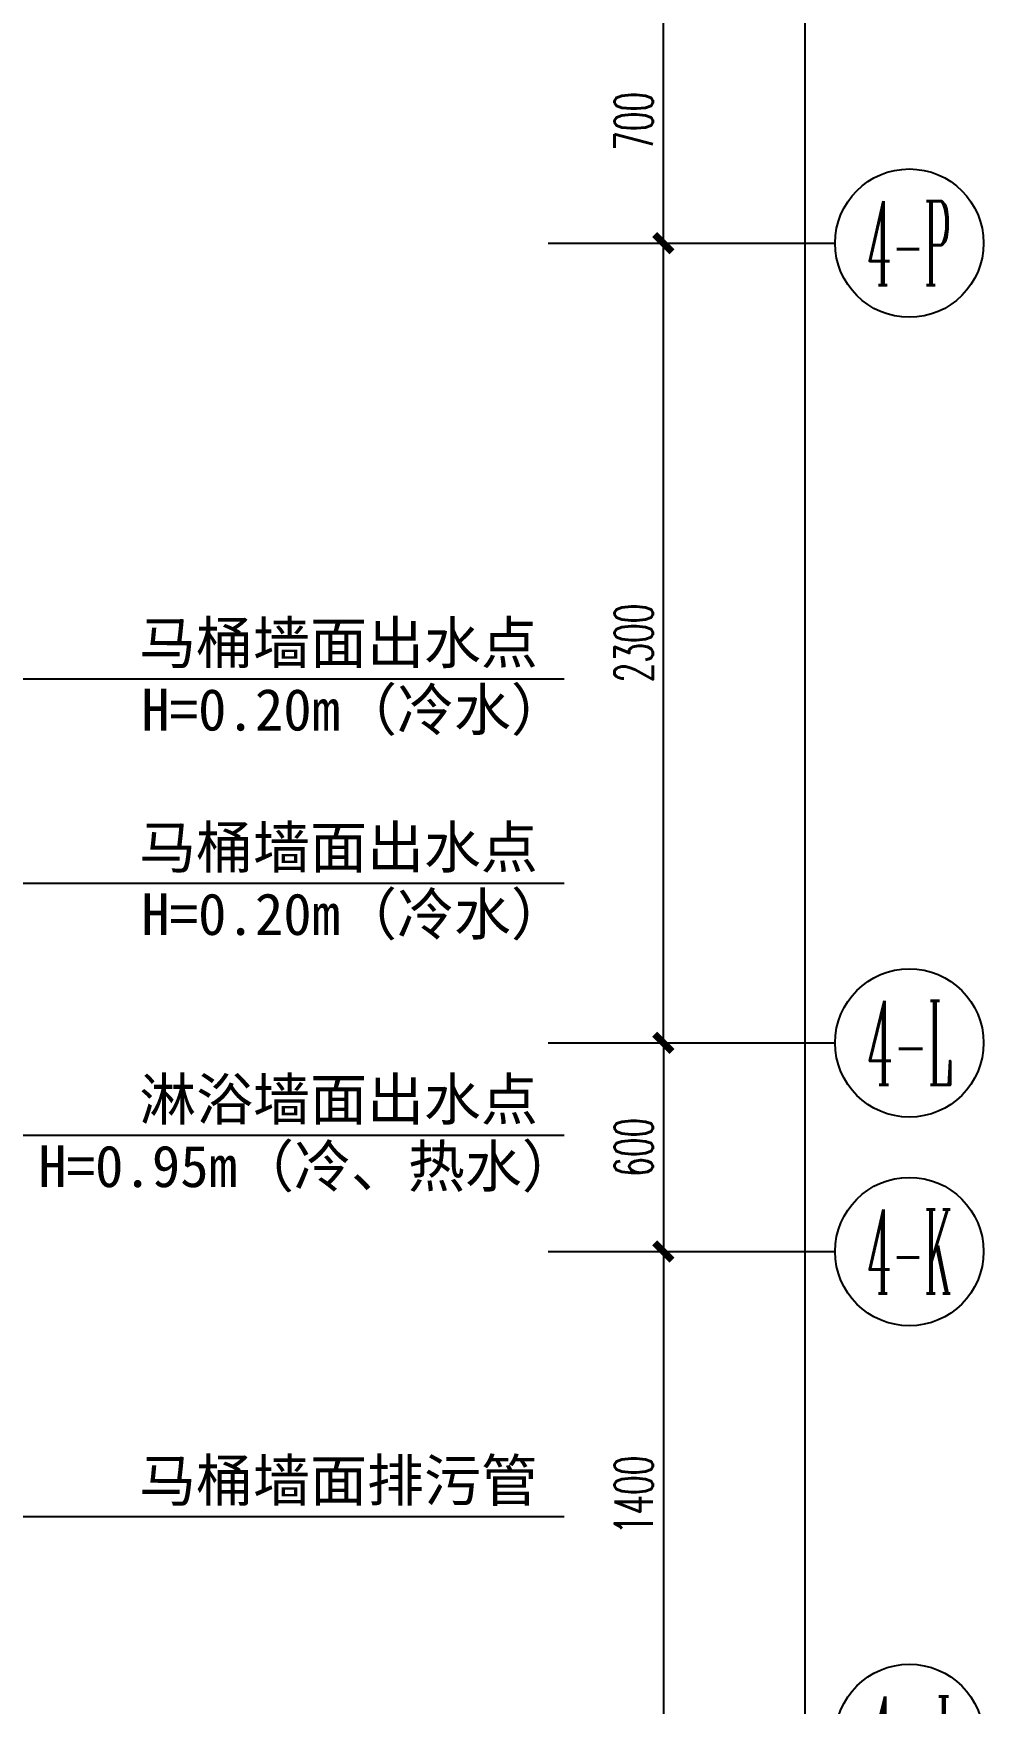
# Model space of a CAD drawing. Extents: x 184967 to 628822, y -100826 to 121332.
# Drawn here: x 406729 to 409459, y 39974 to 44777 of the extents above; entities that cross this region are included whole.
import ezdxf
from ezdxf.enums import TextEntityAlignment as Align

# ---------------------------------------------------------------- set-up
doc = ezdxf.new("R2010")
doc.units = 0
doc.header["$MEASUREMENT"] = 0
for name, color, linetype in [('AXIS_TEXT', 7, 'Continuous'), ('E-给水', 34, 'Continuous'), ('PUB_DIM', 3, 'Continuous')]:
    doc.layers.add(name, color=color, linetype=linetype)
doc.styles.add('_TCH_AXIS', font='COMPLEX', dxfattribs={"bigfont": 'GBCBIG'})
doc.styles.add('COMPLEX', font='COMPLEX')
doc.styles.get("Standard").update_dxf_attribs({"font": 'gbenor.shx', "bigfont": 'gbcbig.shx'})
doc.styles.add('尺寸标注', font='txt.shx', dxfattribs={"width": 0.6, "height": 110})
doc.styles.add('文字标注', font='')
doc.styles.get('文字标注').set_extended_font_data('SimSun')
doc.dimstyles.new('1-50', dxfattribs={"dimscale": 50, "dimtxt": 110, "dimasz": 1, "dimexe": 2, "dimexo": 2, "dimgap": 0.6, "dimtad": 1, "dimdec": 0, "dimrnd": 5, "dimtxsty": '尺寸标注', "dimblk": 'ARCHTICK', "dimcen": 2.5, "dimclrd": 251, "dimclre": 251, "dimclrt": 50, "dimadec": 0, "dimazin": 0, "dimtfac": 1, "dimtdec": 0, "dimtix": 1, "dimtmove": 2, "dimatfit": 3, "dimldrblk": 'DOT', "dimfxl": 0, "dimarcsym": 0})
doc.dimstyles.new('标注', dxfattribs={"dimtxt": 2.5, "dimasz": 1.5, "dimexe": 1.25, "dimexo": 0.625, "dimgap": 0, "dimtad": 1, "dimdsep": 46, "dimtxsty": 'Standard', "dimblk": 'z', "dimcen": 2.5, "dimadec": 0, "dimazin": 0, "dimtm": 1e-09, "dimtfac": 1, "dimtmove": 0, "dimatfit": 3, "dimldrblk": 'z', "dimfxl": 0, "dimarcsym": 0})

# ---------------------------------------------------------------- blocks, each defined once
blk = doc.blocks.new('z')
blk.add_line((0, 0), (-1, 0))
blk.add_lwpolyline([(-1.171, 1.173, 0.36, 0.21, 0), (0, 0, 0.21, 0.36, 0), (-1.171, -1.173, 0.36, 0.36, 0)], format="xyseb")
blk = doc.blocks.new('_ArchTick')
at = {"color": 0, "linetype": 'ByBlock', "const_width": 0.4}
blk.add_lwpolyline([(-0.5, -0.5), (0.5, 0.5)], dxfattribs=at)
blk = doc.blocks.new('*D1126')
at = {"layer": 'Defpoints', "color": 0, "linetype": 'ByBlock', "transparency": 16777216}
for p in [(408207.8, 44873.7), (408946.9, 44873.7), (408207.8, 33973.8)]:
    blk.add_point(p, dxfattribs=at)
at = {"layer": 'PUB_DIM', "color": 251, "lineweight": -2, "transparency": 16777216}
for p, q in [((408696.9, 44873.7), (409046.9, 44873.7)), ((408946.9, 33973.8), (408946.9, 44873.7)), ((408696.9, 33973.8), (409046.9, 33973.8))]:
    blk.add_line(p, q, dxfattribs=at)
at = {"layer": 'PUB_DIM', "color": 251, "linetype": 'ByBlock', "lineweight": -2, "transparency": 16777216, "xscale": 50, "yscale": 50, "zscale": 50}
for p, rotation in [((408946.9, 44873.7), 90), ((408946.9, 33973.8), 270)]:
    blk.add_blockref('_ArchTick', p, dxfattribs=dict(at, rotation=rotation))
at = {"layer": 'PUB_DIM', "color": 50, "linetype": 'ByBlock', "transparency": 16777216, "insert": (408861.9, 39423.8), "char_height": 110, "attachment_point": 5, "rotation": 90, "style": '尺寸标注'}
blk.add_mtext('10900', dxfattribs=at)
blk = doc.blocks.new('_Dot')
at = {"color": 0, "linetype": 'ByBlock', "lineweight": -2}
blk.add_line((-0.5, 0), (-1, 0), dxfattribs=at)
at = {"color": 0, "linetype": 'ByBlock', "const_width": 0.5}
blk.add_lwpolyline([(-0.25, 0, 1), (0.25, 0, 1)], format="xyb", close=True, dxfattribs=at)
blk = doc.blocks.new('_AXISO')
blk.add_circle((0, 0), 0.5)
at = {"layer": 'AXIS_TEXT', "style": 'COMPLEX', "width": 1.041667}
blk.add_attdef('A', text='', height=0.56, dxfattribs=at).set_placement((-0.25, -0.28), (0.25, -0.28), align=Align.FIT)
blk = doc.blocks.new('*D1127')
at = {"layer": 'Defpoints', "color": 0, "linetype": 'ByBlock', "transparency": 16777216}
for p in [(408222.8, 44873.7), (408539.1, 44873.7), (408222.8, 44173.7)]:
    blk.add_point(p, dxfattribs=at)
at = {"layer": 'PUB_DIM', "color": 251, "lineweight": -2, "transparency": 16777216}
for p, q in [((408322.8, 44873.7), (408639.1, 44873.7)), ((408539.1, 44173.7), (408539.1, 44873.7)), ((408322.8, 44173.7), (408639.1, 44173.7))]:
    blk.add_line(p, q, dxfattribs=at)
at = {"layer": 'PUB_DIM', "color": 251, "linetype": 'ByBlock', "lineweight": -2, "transparency": 16777216, "xscale": 50, "yscale": 50, "zscale": 50}
for p, rotation in [((408539.1, 44873.7), 90), ((408539.1, 44173.7), 270)]:
    blk.add_blockref('_ArchTick', p, dxfattribs=dict(at, rotation=rotation))
at = {"layer": 'PUB_DIM', "color": 50, "linetype": 'ByBlock', "transparency": 16777216, "insert": (408454.1, 44523.7), "char_height": 110, "attachment_point": 5, "rotation": 90, "style": '尺寸标注'}
blk.add_mtext('700', dxfattribs=at)
blk = doc.blocks.new('*D1128')
at = {"layer": 'Defpoints', "color": 0, "linetype": 'ByBlock', "transparency": 16777216}
for p in [(408207.8, 41873.7), (408222.8, 41273.7), (408539.1, 41273.7)]:
    blk.add_point(p, dxfattribs=at)
at = {"layer": 'PUB_DIM', "color": 251, "lineweight": -2, "transparency": 16777216}
for p, q in [((408307.8, 41873.7), (408639.1, 41873.7)), ((408539.1, 41873.7), (408539.1, 41273.7)), ((408322.8, 41273.7), (408639.1, 41273.7))]:
    blk.add_line(p, q, dxfattribs=at)
at = {"layer": 'PUB_DIM', "color": 251, "linetype": 'ByBlock', "lineweight": -2, "transparency": 16777216, "xscale": 50, "yscale": 50, "zscale": 50}
for p, rotation in [((408539.1, 41873.7), 90), ((408539.1, 41273.7), 270)]:
    blk.add_blockref('_ArchTick', p, dxfattribs=dict(at, rotation=rotation))
at = {"layer": 'PUB_DIM', "color": 50, "linetype": 'ByBlock', "transparency": 16777216, "insert": (408454.1, 41573.7), "char_height": 110, "attachment_point": 5, "rotation": 90, "style": '尺寸标注'}
blk.add_mtext('600', dxfattribs=at)
blk = doc.blocks.new('*D1129')
at = {"layer": 'Defpoints', "color": 0, "linetype": 'ByBlock', "transparency": 16777216}
for p in [(408222.8, 41273.7), (408207.8, 39873.7), (408539.1, 39873.7)]:
    blk.add_point(p, dxfattribs=at)
at = {"layer": 'PUB_DIM', "color": 251, "lineweight": -2, "transparency": 16777216}
for p, q in [((408322.8, 41273.7), (408639.1, 41273.7)), ((408539.1, 41273.7), (408539.1, 39873.7)), ((408307.8, 39873.7), (408639.1, 39873.7))]:
    blk.add_line(p, q, dxfattribs=at)
at = {"layer": 'PUB_DIM', "color": 251, "linetype": 'ByBlock', "lineweight": -2, "transparency": 16777216, "xscale": 50, "yscale": 50, "zscale": 50}
for p, rotation in [((408539.1, 41273.7), 90), ((408539.1, 39873.7), 270)]:
    blk.add_blockref('_ArchTick', p, dxfattribs=dict(at, rotation=rotation))
at = {"layer": 'PUB_DIM', "color": 50, "linetype": 'ByBlock', "transparency": 16777216, "insert": (408454.1, 40573.7), "char_height": 110, "attachment_point": 5, "rotation": 90, "style": '尺寸标注'}
blk.add_mtext('1400', dxfattribs=at)
blk = doc.blocks.new('*D1134')
at = {"layer": 'Defpoints', "color": 0, "linetype": 'ByBlock', "transparency": 16777216}
for p in [(408237.8, 44173.7), (408539.1, 44173.7), (408207.8, 41873.7)]:
    blk.add_point(p, dxfattribs=at)
at = {"layer": 'PUB_DIM', "color": 251, "lineweight": -2, "transparency": 16777216}
for p, q in [((408337.8, 44173.7), (408639.1, 44173.7)), ((408539.1, 41873.7), (408539.1, 44173.7)), ((408307.8, 41873.7), (408639.1, 41873.7))]:
    blk.add_line(p, q, dxfattribs=at)
at = {"layer": 'PUB_DIM', "color": 251, "linetype": 'ByBlock', "lineweight": -2, "transparency": 16777216, "xscale": 50, "yscale": 50, "zscale": 50}
for p, rotation in [((408539.1, 44173.7), 90), ((408539.1, 41873.7), 270)]:
    blk.add_blockref('_ArchTick', p, dxfattribs=dict(at, rotation=rotation))
at = {"layer": 'PUB_DIM', "color": 50, "linetype": 'ByBlock', "transparency": 16777216, "insert": (408454.1, 43023.7), "char_height": 110, "attachment_point": 5, "rotation": 90, "style": '尺寸标注'}
blk.add_mtext('2300', dxfattribs=at)

msp = doc.modelspace()

# ---------------------------------------------------------------- linework, layer by layer
at = {"layer": 'PUB_DIM', "linetype": 'ByBlock'}
for p, q in [((408207.8, 44173.7), (409032.7, 44173.7)), ((408207.8, 41873.7), (409032.7, 41873.7)), ((408207.8, 41273.7), (409032.7, 41273.7))]:
    msp.add_line(p, q, dxfattribs=at)

# ---------------------------------------------------------------- block references
ref = msp.add_blockref('_AXISO', (409246, 44173.7), dxfattribs=dict(at, xscale=426.6560000000001, yscale=426.6560000000001, zscale=426.6560000000001))
ref.add_attrib('A', '4-P', dxfattribs={"layer": 'AXIS_TEXT', "height": 241.35, "style": '_TCH_AXIS', "width": 0.328125}).set_placement((409125.3, 44053.1), (409366.7, 44053.1), align=Align.FIT)
ref = msp.add_blockref('_AXISO', (409246, 41873.7), dxfattribs=dict(at, xscale=426.6560000000001, yscale=426.6560000000001, zscale=426.6560000000001))
ref.add_attrib('A', '4-L', dxfattribs={"layer": 'AXIS_TEXT', "height": 241.35, "style": '_TCH_AXIS', "width": 0.33871}).set_placement((409125.3, 41753.1), (409366.7, 41753.1), align=Align.FIT)
ref = msp.add_blockref('_AXISO', (409246, 41273.7), dxfattribs=dict(at, xscale=426.6560000000001, yscale=426.6560000000001, zscale=426.6560000000001))
ref.add_attrib('A', '4-K', dxfattribs={"layer": 'AXIS_TEXT', "height": 241.35, "style": '_TCH_AXIS', "width": 0.318182}).set_placement((409125.3, 41153.1), (409366.7, 41153.1), align=Align.FIT)
ref = msp.add_blockref('_AXISO', (409246, 39873.7), dxfattribs=dict(at, xscale=426.6560000000001, yscale=426.6560000000001, zscale=426.6560000000001))
ref.add_attrib('A', '4-J', dxfattribs={"layer": 'AXIS_TEXT', "height": 241.35, "style": '_TCH_AXIS', "width": 0.362069}).set_placement((409125.3, 39753.1), (409366.7, 39753.1), align=Align.FIT)

# ---------------------------------------------------------------- texts
at = {"layer": 'E-给水', "style": '文字标注'}
for s, height, p in [('马桶墙面出水点', 120, (407032.7, 42964.6, -6.9)), ('H=0.20m（冷水）', 119.998, (407038.7, 42772.1, -6.9)), ('马桶墙面出水点', 120, (407032.7, 42376.6, -6.9)), ('H=0.20m（冷水）', 119.998, (407038.7, 42184.1, -6.9)), ('淋浴墙面出水点', 120, (407032.7, 41651.6, -6.9)), ('H=0.95m（冷、热水）', 119.998, (406742.7, 41459.1, -6.9)), ('马桶墙面排污管', 120, (407032.7, 40555.6, -6.9))]:
    msp.add_text(s, height=height, dxfattribs=at).set_placement(p)

# ---------------------------------------------------------------- dimensions: what is measured, and where the dimension line sits
at = {"layer": 'PUB_DIM', "linetype": 'ByBlock'}
for p1, p2, distance, picture, middle in [((408207.8, 33973.8), (408207.8, 44873.7), -739.1, '*D1126', (408861.9, 39423.8)), ((408222.8, 44173.7), (408222.8, 44873.7), -316.3, '*D1127', (408454.1, 44523.7))]:
    dim = msp.add_aligned_dim(p1=p1, p2=p2, distance=distance, dimstyle='1-50', override={"dimfxl": 5, "dimfxlon": 1}, dxfattribs=at)
    dim.commit()
    dim.dimension.update_dxf_attribs({"geometry": picture, "text_midpoint": middle})
for base, p1, p2, picture, middle in [((408539.1, 44173.7), (408207.8, 41873.7), (408237.8, 44173.7), '*D1134', (408454.1, 43023.7)), ((408539.1, 41273.7), (408207.8, 41873.7), (408222.8, 41273.7), '*D1128', (408454.1, 41573.7)), ((408539.1, 39873.7), (408222.8, 41273.7), (408207.8, 39873.7), '*D1129', (408454.1, 40573.7))]:
    dim = msp.add_linear_dim(base=base, p1=p1, p2=p2, angle=270, dimstyle='1-50', override={"dimfxl": 5, "dimfxlon": 1}, dxfattribs=at)
    dim.commit()
    dim.dimension.update_dxf_attribs({"geometry": picture, "text_midpoint": middle})

# ---------------------------------------------------------------- leaders
at = {"layer": 'E-给水'}
for points in [[(402644, 42921.2, -6.9), (406627.1, 42921.2, -6.9), (408254.4, 42921.2, -6.9)], [(404405.1, 41633.2, -6.9), (406627.1, 42333.2, -6.9), (408254.4, 42333.2, -6.9)], [(405408, 41608.2, -6.9), (406627.1, 41608.2, -6.9), (408254.4, 41608.2, -6.9)], [(404580.5, 41378.7, -6.9), (406627.1, 40512.2, -6.9), (408254.4, 40512.2, -6.9)], [(405735.4, 40408.7, -6.9), (406627.1, 39588.2, -6.9), (408254.4, 39588.2, -6.9)]]:
    msp.add_leader(points, dimstyle='标注', override={"dimscale": 75.000002, "dimasz": 1}, dxfattribs=at)

doc.saveas('drawing.dxf')
